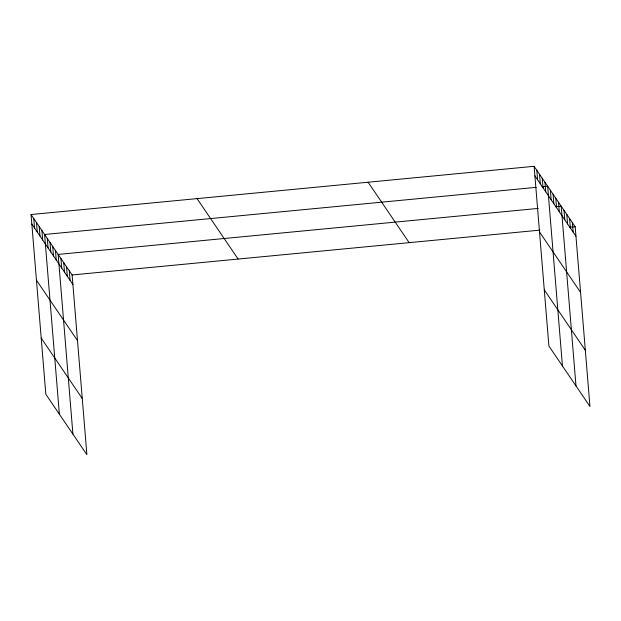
<?xml version="1.0" encoding="UTF-8"?>
<svg xmlns="http://www.w3.org/2000/svg" width="621" height="621" viewBox="0 0 621 621"><rect width="100%" height="100%" fill="white"/><g stroke="black" fill="none" stroke-linecap="round" stroke-linejoin="round"><path stroke-width="0.93" d="M31.05 214.532L72.106 274.971L86.886 454.688L45.822 394.25L31.05 214.532L534.114 166.312L575.178 226.75L589.95 406.468L548.894 346.029L534.114 166.312M536.218 187.356L44.596 234.482L59.375 414.191M541.939 186.805L547.668 186.253L562.44 365.971M538.314 208.4L58.149 254.424L72.921 434.141M555.492 206.754L561.213 206.203L575.993 385.913M72.106 274.971L539.874 230.135M569.449 227.302L575.178 226.75M534.898 175.813L575.954 236.252M539.517 231.982L580.573 292.421M544.275 289.852L585.331 350.298M368.106 182.225L409.161 242.664M197.059 198.619L238.122 259.058M31.834 224.034L72.89 284.472M36.453 280.203L77.509 340.642M41.203 338.08L82.267 398.519M572.383 222.644L573.167 232.145M569.589 218.53L570.373 228.031M566.802 214.424L567.578 223.925M564.008 210.309L564.792 219.811M558.504 202.213L559.288 211.714M555.795 198.223L556.579 207.725M553.086 194.233L553.87 203.735M550.377 190.243L551.161 199.745M544.959 182.271L545.735 191.765M542.249 178.281L543.026 187.775M539.54 174.291L540.317 183.793M536.831 170.301L537.607 179.803M69.311 270.865L70.095 280.366M66.525 266.751L67.301 276.252M63.73 262.644L64.514 272.145M60.936 258.538L61.72 268.031M55.44 250.434L56.216 259.935M52.731 246.444L53.507 255.945M50.022 242.454L50.798 251.955M47.305 238.472L48.089 247.965M41.886 230.492L42.67 239.993M39.177 226.502L39.961 236.003M36.468 222.512L37.252 232.013M33.759 218.522L34.543 228.023"/></g></svg>
